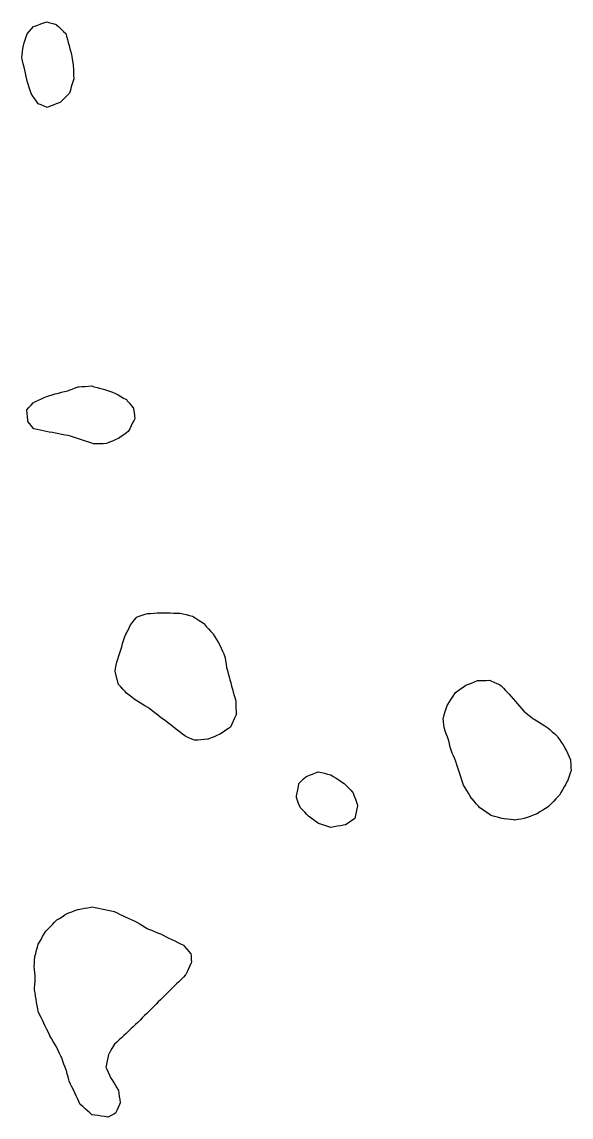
# Model space of a CAD drawing. Header units: millimetres. Extents: x 230 to 3347, y 514 to 5196.
# Drawn here: x 874.1 to 1044.6, y 2274 to 2614.1 of the extents above; entities that cross this region are included whole.
import ezdxf

# ---------------------------------------------------------------- set-up
doc = ezdxf.new("R2010")
doc.units = ezdxf.units.MM
for name, color, linetype in [('ALL_HOLES', 1, 'Continuous'), ('OUTLINE_ISLAND_01_HOLE_105', 1, 'Continuous'), ('OUTLINE_ISLAND_01_HOLE_112', 1, 'Continuous'), ('OUTLINE_ISLAND_01_HOLE_114', 1, 'Continuous'), ('OUTLINE_ISLAND_01_HOLE_115', 1, 'Continuous'), ('OUTLINE_ISLAND_01_HOLE_120', 1, 'Continuous'), ('OUTLINE_ISLAND_01_HOLE_133', 1, 'Continuous')]:
    doc.layers.add(name, color=color, linetype=linetype)

msp = doc.modelspace()

# ---------------------------------------------------------------- linework, layer by layer
at = {"layer": 'ALL_HOLES'}
for points in [[(881.8342, 2614.0924), (882.799, 2613.8293), (883.7637, 2613.5662), (884.7285, 2613.3032), (884.8533, 2613.1881), (885.5886, 2612.5104), (886.3239, 2611.8327), (887.0592, 2611.1549), (887.7945, 2610.4772), (888.0204, 2609.6244), (888.2764, 2608.6577), (888.5324, 2607.691), (888.7885, 2606.7244), (889.0445, 2605.7577), (889.3006, 2604.7911), (889.5566, 2603.8244), (889.609, 2603.5006), (889.7688, 2602.5135), (889.9285, 2601.5263), (890.0883, 2600.5392), (890.0914, 2600.4428), (890.1241, 2599.4433), (890.1567, 2598.4438), (890.1894, 2597.4444), (890.222, 2596.4449), (890.0312, 2595.7975), (889.7486, 2594.8383), (889.4659, 2593.8791), (889.1833, 2592.9199), (888.9006, 2591.9606), (888.2259, 2591.28), (887.5219, 2590.5697), (886.8179, 2589.8595), (886.1139, 2589.1493), (885.7331, 2589.0015), (884.8008, 2588.6397), (883.8686, 2588.2778), (882.9364, 2587.916), (882.0041, 2587.5542), (881.0812, 2587.9337), (880.1563, 2588.3141), (879.2315, 2588.6944), (878.709, 2589.4375), (878.1339, 2590.2555), (877.5588, 2591.0736), (876.9836, 2591.8916), (876.6875, 2592.8094), (876.3804, 2593.7611), (876.0734, 2594.7128), (875.7663, 2595.6645), (875.6539, 2596.1736), (875.4382, 2597.15), (875.2226, 2598.1265), (875.0069, 2599.103), (874.7913, 2600.0795), (874.5756, 2601.0559), (874.36, 2602.0324), (874.1443, 2603.0089), (874.2399, 2603.8335), (874.3551, 2604.8268), (874.4703, 2605.8201), (874.5856, 2606.8135), (874.8316, 2607.5473), (875.1496, 2608.4954), (875.4675, 2609.4436), (875.7855, 2610.3917), (876.4395, 2611.1401), (877.0976, 2611.8931), (877.7556, 2612.6461), (878.1491, 2612.7857), (879.0916, 2613.1199), (880.0341, 2613.4541), (880.9766, 2613.7883)], [(875.6194, 2493.6592), (876.2998, 2494.392), (876.9803, 2495.1248), (877.6607, 2495.8576), (878.3745, 2496.1985), (879.2768, 2496.6294), (880.1792, 2497.0604), (881.0816, 2497.4914), (881.594, 2497.656), (882.5461, 2497.9618), (883.4981, 2498.2677), (884.4502, 2498.5735), (884.4917, 2498.5841), (885.4607, 2498.8314), (886.4296, 2499.0786), (887.3986, 2499.3258), (888.3675, 2499.5731), (888.8015, 2499.7314), (889.741, 2500.074), (890.6804, 2500.4167), (891.6199, 2500.7593), (891.7719, 2500.7696), (892.7696, 2500.8366), (893.7674, 2500.9036), (894.7651, 2500.9706), (895.7629, 2501.0377), (896.5538, 2500.8253), (897.5196, 2500.5659), (898.4854, 2500.3066), (899.4512, 2500.0473), (900.3765, 2499.7258), (901.3211, 2499.3976), (902.2657, 2499.0695), (903.2103, 2498.7413), (903.961, 2498.3037), (904.8249, 2497.8), (905.6887, 2497.2963), (906.5526, 2496.7926), (906.8426, 2496.4511), (907.4898, 2495.6888), (908.1371, 2494.9265), (908.7843, 2494.1642), (908.8215, 2493.8288), (908.9318, 2492.8349), (909.0421, 2491.841), (909.1524, 2490.8471), (908.9513, 2490.4453), (908.5038, 2489.551), (908.0563, 2488.6567), (907.6089, 2487.7624), (907.1614, 2486.8681), (906.5791, 2486.4702), (905.7535, 2485.906), (904.9278, 2485.3418), (904.1021, 2484.7777), (904.0382, 2484.7495), (903.1227, 2484.347), (902.2073, 2483.9445), (901.2919, 2483.542), (900.3765, 2483.1395), (900.3658, 2483.1393), (899.3659, 2483.1253), (898.366, 2483.1112), (897.3661, 2483.0972), (896.3662, 2483.0832), (895.819, 2483.2671), (894.8711, 2483.5858), (893.9233, 2483.9044), (892.9754, 2484.223), (892.0275, 2484.5417), (891.0796, 2484.8603), (890.1318, 2485.179), (889.1839, 2485.4976), (888.5069, 2485.6247), (887.5241, 2485.8092), (886.5413, 2485.9937), (885.5585, 2486.1782), (884.5756, 2486.3627), (883.5928, 2486.5472), (882.61, 2486.7318), (881.6271, 2486.9163), (880.7796, 2487.1078), (879.8042, 2487.3281), (878.8288, 2487.5485), (877.8534, 2487.7689), (877.2487, 2488.4994), (876.6111, 2489.2698), (875.9734, 2490.0401), (875.9301, 2490.4827), (875.8328, 2491.4779), (875.7354, 2492.4732), (875.638, 2493.4684)], [(909.8849, 2429.3272), (910.8288, 2429.6576), (911.7727, 2429.988), (912.7165, 2430.3183), (913.1559, 2430.3536), (914.1527, 2430.4337), (915.1495, 2430.5138), (916.1462, 2430.5939), (916.1818, 2430.5935), (917.1817, 2430.5821), (918.1816, 2430.5708), (919.1816, 2430.5595), (920.1815, 2430.5482), (921.1815, 2430.5368), (922.1814, 2430.5255), (923.1813, 2430.5142), (923.1997, 2430.5097), (924.171, 2430.2717), (925.1423, 2430.0337), (926.1135, 2429.7957), (927.0848, 2429.5577), (927.1112, 2429.5406), (927.9491, 2428.9948), (928.7871, 2428.449), (929.625, 2427.9032), (930.4629, 2427.3574), (930.6664, 2427.1362), (931.3434, 2426.4003), (932.0205, 2425.6643), (932.6975, 2424.9283), (933.3745, 2424.1924), (933.4878, 2424.007), (934.0094, 2423.1537), (934.5309, 2422.3005), (935.0525, 2421.4473), (935.574, 2420.5941), (935.5796, 2420.5808), (935.971, 2419.6606), (936.3624, 2418.7403), (936.7537, 2417.8201), (937.1451, 2416.8999), (937.1843, 2416.6353), (937.3309, 2415.6461), (937.4775, 2414.6569), (937.6241, 2413.6677), (937.6294, 2413.6484), (937.8938, 2412.6839), (938.1582, 2411.7195), (938.4226, 2410.7551), (938.687, 2409.7907), (938.9515, 2408.8263), (939.2159, 2407.8619), (939.4803, 2406.8975), (939.7447, 2405.9331), (940.0091, 2404.9687), (940.2736, 2404.0043), (940.538, 2403.0399), (940.5387, 2402.9974), (940.5565, 2401.9976), (940.5743, 2400.9977), (940.5921, 2399.9979), (940.6099, 2398.9981), (940.5059, 2398.7652), (940.0978, 2397.8523), (939.6898, 2396.9393), (939.2817, 2396.0264), (938.8736, 2395.1134), (938.245, 2394.6873), (937.4172, 2394.1263), (936.5894, 2393.5652), (935.7617, 2393.0042), (935.5995, 2392.9338), (934.6823, 2392.5354), (933.7651, 2392.1371), (932.8478, 2391.7387), (931.9306, 2391.3404), (931.7092, 2391.3242), (930.7119, 2391.2513), (929.7146, 2391.1784), (928.7172, 2391.1055), (927.7199, 2391.0326), (926.8273, 2391.4114), (925.9067, 2391.802), (924.9862, 2392.1927), (924.9029, 2392.2565), (924.1094, 2392.8651), (923.3159, 2393.4737), (922.5224, 2394.0823), (921.7289, 2394.6909), (920.9354, 2395.2994), (920.1419, 2395.908), (919.3484, 2396.5166), (918.5549, 2397.1252), (917.7614, 2397.7337), (916.9679, 2398.3423), (916.1744, 2398.9509), (915.381, 2399.5595), (914.5875, 2400.1681), (913.794, 2400.7766), (913.1721, 2401.1603), (912.3211, 2401.6854), (911.4701, 2402.2105), (910.619, 2402.7356), (909.768, 2403.2607), (909.0153, 2403.8238), (908.2145, 2404.4228), (907.4137, 2405.0217), (906.613, 2405.6207), (906.1531, 2406.1231), (905.4778, 2406.8606), (904.8025, 2407.5982), (904.1273, 2408.3358), (904.0464, 2408.6485), (903.7958, 2409.6166), (903.5452, 2410.5847), (903.2947, 2411.5528), (903.0441, 2412.5209), (903.2153, 2413.3194), (903.4248, 2414.2972), (903.6343, 2415.275), (903.6424, 2415.3015), (903.9353, 2416.2577), (904.2283, 2417.2138), (904.5212, 2418.1699), (904.8141, 2419.1261), (905.107, 2420.0822), (905.3999, 2421.0384), (905.6928, 2421.9945), (905.9857, 2422.9506), (906.1145, 2423.2258), (906.5383, 2424.1315), (906.9622, 2425.0372), (907.386, 2425.943), (907.8099, 2426.8487), (908.3618, 2427.5079), (909.0037, 2428.2747), (909.6457, 2429.0414)], [(1008.6504, 2405.8118), (1009.4696, 2406.3852), (1010.2888, 2406.9587), (1011.1081, 2407.5321), (1011.9273, 2408.1056), (1012.763, 2408.438), (1013.6922, 2408.8076), (1014.6214, 2409.1772), (1015.5506, 2409.5467), (1016.2033, 2409.5667), (1017.2028, 2409.5974), (1018.2023, 2409.628), (1019.2019, 2409.6586), (1019.6309, 2409.4783), (1020.5528, 2409.0908), (1021.4747, 2408.7034), (1022.3966, 2408.3159), (1022.8283, 2407.8906), (1023.5406, 2407.1887), (1024.253, 2406.4869), (1024.9653, 2405.7851), (1025.3303, 2405.3613), (1025.9829, 2404.6035), (1026.6355, 2403.8458), (1027.2881, 2403.0881), (1027.9407, 2402.3304), (1028.5933, 2401.5727), (1029.2459, 2400.815), (1029.8985, 2400.0573), (1030.3763, 2399.6716), (1031.1544, 2399.0434), (1031.9325, 2398.4153), (1032.7106, 2397.7872), (1033.0546, 2397.5737), (1033.9043, 2397.0464), (1034.7539, 2396.5191), (1035.6036, 2395.9918), (1036.4533, 2395.4645), (1037.303, 2394.9372), (1037.987, 2394.3255), (1038.7324, 2393.6589), (1039.4778, 2392.9923), (1040.2231, 2392.3257), (1040.3981, 2392.0615), (1040.9504, 2391.2278), (1041.5026, 2390.3941), (1042.0549, 2389.5604), (1042.6071, 2388.7268), (1042.6651, 2388.603), (1043.0891, 2387.6973), (1043.5132, 2386.7917), (1043.9372, 2385.886), (1044.3612, 2384.9804), (1044.3872, 2384.534), (1044.4453, 2383.5357), (1044.5034, 2382.5373), (1044.5615, 2381.539), (1044.4221, 2381.1509), (1044.0841, 2380.2097), (1043.746, 2379.2686), (1043.408, 2378.3275), (1043.3878, 2378.2916), (1042.8983, 2377.4196), (1042.4087, 2376.5476), (1041.9192, 2375.6757), (1041.4296, 2374.8037), (1040.9401, 2373.9317), (1040.5422, 2373.5157), (1039.851, 2372.7931), (1039.1598, 2372.0704), (1038.4685, 2371.3477), (1037.7773, 2370.6251), (1037.4294, 2370.3989), (1036.591, 2369.8539), (1035.7526, 2369.3089), (1034.9142, 2368.7638), (1034.0757, 2368.2188), (1033.7718, 2368.1042), (1032.8361, 2367.7513), (1031.9005, 2367.3985), (1030.9648, 2367.0456), (1030.0291, 2366.6927), (1029.089, 2366.5555), (1028.0995, 2366.4111), (1027.11, 2366.2667), (1026.7735, 2366.2996), (1025.7782, 2366.3968), (1024.783, 2366.4939), (1023.7877, 2366.5911), (1023.6564, 2366.6262), (1022.6901, 2366.8838), (1021.7239, 2367.1415), (1020.7577, 2367.3992), (1019.7914, 2367.6569), (1019.5866, 2367.7959), (1018.7592, 2368.3575), (1017.9317, 2368.9191), (1017.1043, 2369.4806), (1016.2769, 2370.0422), (1015.8051, 2370.5793), (1015.1452, 2371.3306), (1014.4853, 2372.082), (1013.8253, 2372.8333), (1013.8094, 2372.8592), (1013.2856, 2373.7111), (1012.7618, 2374.5629), (1012.238, 2375.4148), (1011.7143, 2376.2666), (1011.1905, 2377.1185), (1010.9941, 2377.7278), (1010.6874, 2378.6796), (1010.3807, 2379.6314), (1010.074, 2380.5832), (1009.7673, 2381.535), (1009.4606, 2382.4868), (1009.1539, 2383.4386), (1008.8471, 2384.3904), (1008.492, 2385.2241), (1008.1001, 2386.1441), (1007.7083, 2387.0641), (1007.3164, 2387.9841), (1007.0894, 2388.9324), (1006.8567, 2389.9049), (1006.624, 2390.8775), (1006.5144, 2391.1829), (1006.1768, 2392.1242), (1005.8391, 2393.0655), (1005.5015, 2394.0067), (1005.1639, 2394.948), (1005.0734, 2395.8225), (1004.9704, 2396.8171), (1004.8675, 2397.8118), (1004.9319, 2398.0208), (1005.2267, 2398.9764), (1005.5214, 2399.9319), (1005.8162, 2400.8875), (1006.1109, 2401.8431), (1006.3062, 2402.1483), (1006.8452, 2402.9906), (1007.3842, 2403.833), (1007.9231, 2404.6753), (1008.4621, 2405.5176)], [(960.1075, 2377.5931), (960.8146, 2378.3002), (961.5218, 2379.0073), (962.2289, 2379.7143), (962.4139, 2379.7885), (963.3421, 2380.1607), (964.2703, 2380.5329), (965.1984, 2380.905), (966.1266, 2381.2772), (967.0664, 2381.0364), (968.0351, 2380.7883), (969.0038, 2380.5402), (969.9725, 2380.292), (970.7771, 2379.7804), (971.621, 2379.2438), (972.4648, 2378.7072), (973.3086, 2378.1706), (974.1525, 2377.634), (974.7913, 2376.9668), (975.4829, 2376.2445), (976.1745, 2375.5222), (976.8661, 2374.7999), (976.9393, 2374.5967), (977.2785, 2373.6559), (977.6176, 2372.7152), (977.9568, 2371.7745), (978.2959, 2370.8337), (978.2668, 2370.6862), (978.073, 2369.7051), (977.8793, 2368.7241), (977.6855, 2367.743), (977.4917, 2366.762), (977.0241, 2366.4378), (976.2023, 2365.868), (975.3805, 2365.2982), (974.5587, 2364.7285), (973.9824, 2364.6344), (972.9954, 2364.4734), (972.0085, 2364.3124), (971.0215, 2364.1514), (970.0346, 2363.9903), (969.0938, 2364.2748), (968.1366, 2364.5641), (967.1794, 2364.8535), (966.2222, 2365.1429), (965.4757, 2365.6961), (964.6723, 2366.2915), (963.8689, 2366.887), (963.0655, 2367.4824), (962.6041, 2367.959), (961.9086, 2368.6776), (961.2131, 2369.3961), (960.5176, 2370.1146), (960.3736, 2370.4989), (960.0226, 2371.4353), (959.6716, 2372.3717), (959.3207, 2373.308), (959.3875, 2373.6722), (959.5681, 2374.6558), (959.7487, 2375.6393), (959.9294, 2376.6229)], [(895.9435, 2339.2963), (896.9213, 2339.0867), (897.8991, 2338.8772), (898.8769, 2338.6676), (899.8547, 2338.4581), (900.8325, 2338.2485), (901.8103, 2338.039), (902.7881, 2337.8294), (903.4991, 2337.4963), (904.4046, 2337.072), (905.3101, 2336.6477), (906.2156, 2336.2233), (907.1211, 2335.799), (908.0267, 2335.3747), (908.9322, 2334.9504), (909.8377, 2334.5261), (910.4883, 2334.1289), (911.3419, 2333.6079), (912.1954, 2333.0869), (913.0489, 2332.5658), (913.3981, 2332.4223), (914.3231, 2332.0422), (915.248, 2331.6621), (916.1729, 2331.282), (917.0979, 2330.9018), (917.9868, 2330.4673), (918.8852, 2330.0282), (919.7836, 2329.589), (920.682, 2329.1499), (921.5805, 2328.7107), (922.4789, 2328.2716), (923.3773, 2327.8324), (924.2757, 2327.3933), (924.6406, 2326.9614), (925.2861, 2326.1976), (925.9315, 2325.4338), (926.5769, 2324.67), (926.6238, 2324.0946), (926.7051, 2323.0979), (926.7863, 2322.1012), (926.695, 2321.9013), (926.2795, 2320.9917), (925.8639, 2320.0821), (925.4484, 2319.1726), (925.0328, 2318.263), (924.9494, 2318.1802), (924.2392, 2317.4762), (923.5291, 2316.7721), (922.819, 2316.0681), (922.1088, 2315.364), (921.3987, 2314.6599), (920.6885, 2313.9559), (919.9784, 2313.2518), (919.2683, 2312.5477), (918.5581, 2311.8437), (917.848, 2311.1396), (917.1379, 2310.4356), (916.4608, 2309.7586), (915.7537, 2309.0515), (915.0466, 2308.3444), (914.3395, 2307.6373), (913.6323, 2306.9302), (912.9252, 2306.2231), (912.2181, 2305.516), (911.511, 2304.8089), (910.8039, 2304.1019), (910.0967, 2303.3948), (909.4111, 2302.7546), (908.6802, 2302.0721), (907.9493, 2301.3896), (907.2183, 2300.7071), (906.4874, 2300.0247), (905.7565, 2299.3422), (905.0256, 2298.6597), (904.2947, 2297.9773), (903.5638, 2297.2948), (902.8329, 2296.6123), (902.5674, 2296.1457), (902.073, 2295.2764), (901.5785, 2294.4072), (901.0841, 2293.538), (901.0594, 2293.4254), (900.8454, 2292.4486), (900.6314, 2291.4718), (900.4173, 2290.4949), (900.2033, 2289.5181), (900.5082, 2288.8692), (900.9334, 2287.9641), (901.3587, 2287.059), (901.7839, 2286.1539), (902.0493, 2285.7134), (902.5653, 2284.8569), (903.0814, 2284.0003), (903.5975, 2283.1438), (904.1136, 2282.2873), (904.2285, 2281.4119), (904.3586, 2280.4205), (904.4887, 2279.429), (904.6189, 2278.4375), (904.3967, 2277.9383), (903.9901, 2277.0247), (903.5834, 2276.1111), (903.1768, 2275.1975), (902.6792, 2274.9389), (901.7919, 2274.4777), (900.9046, 2274.0166), (900.7646, 2274.0372), (899.7753, 2274.1828), (898.786, 2274.3284), (897.7966, 2274.4741), (896.8073, 2274.6197), (895.8179, 2274.7653), (895.2335, 2275.2929), (894.4912, 2275.963), (893.7489, 2276.6331), (893.0066, 2277.3031), (892.2643, 2277.9732), (891.8413, 2278.8555), (891.409, 2279.7572), (890.9766, 2280.6589), (890.5443, 2281.5606), (890.112, 2282.4623), (889.6797, 2283.3641), (889.2474, 2284.2658), (888.8151, 2285.1675), (888.7123, 2285.5475), (888.4512, 2286.5128), (888.1901, 2287.4781), (887.929, 2288.4434), (887.8703, 2288.6063), (887.5311, 2289.547), (887.1919, 2290.4877), (886.8527, 2291.4285), (886.5136, 2292.3692), (886.2714, 2292.8907), (885.8501, 2293.7976), (885.4289, 2294.7046), (885.0077, 2295.6116), (884.8825, 2295.8223), (884.3719, 2296.6821), (883.8613, 2297.5419), (883.3506, 2298.4017), (882.84, 2299.2615), (882.6889, 2299.5729), (882.2526, 2300.4727), (881.8164, 2301.3726), (881.3801, 2302.2724), (880.9438, 2303.1722), (880.5075, 2304.072), (880.0712, 2304.9718), (879.6349, 2305.8716), (879.1986, 2306.7714), (879.0497, 2307.6398), (878.8808, 2308.6255), (878.7118, 2309.6111), (878.5429, 2310.5967), (878.3739, 2311.5823), (878.205, 2312.5679), (878.036, 2313.5536), (878.0785, 2314.1672), (878.1477, 2315.1648), (878.2169, 2316.1624), (878.2861, 2317.16), (878.2287, 2317.8566), (878.1467, 2318.8532), (878.0646, 2319.8498), (877.9826, 2320.8465), (878.0191, 2321.704), (878.0617, 2322.7031), (878.1043, 2323.7022), (878.1544, 2323.8818), (878.423, 2324.8451), (878.6916, 2325.8083), (878.9603, 2326.7716), (879.2289, 2327.7348), (879.5724, 2328.3226), (880.0769, 2329.1859), (880.5815, 2330.0493), (881.086, 2330.9127), (881.5905, 2331.7761), (882.1868, 2332.3818), (882.8884, 2333.0943), (883.59, 2333.8069), (884.2916, 2334.5195), (884.9932, 2335.2321), (885.8067, 2335.73), (886.6596, 2336.2521), (887.5125, 2336.7741), (888.3654, 2337.2962), (888.7277, 2337.43), (889.6658, 2337.7764), (890.6039, 2338.1229), (891.5419, 2338.4694), (891.6087, 2338.4819), (892.5915, 2338.6665), (893.5743, 2338.8512), (894.5572, 2339.0358), (895.54, 2339.2204)]]:
    msp.add_lwpolyline(points, close=True, dxfattribs=at)
at = {"layer": 'OUTLINE_ISLAND_01_HOLE_105'}
msp.add_lwpolyline([(895.9435, 2339.2963), (896.9213, 2339.0867), (897.8991, 2338.8772), (898.8769, 2338.6676), (899.8547, 2338.4581), (900.8325, 2338.2485), (901.8103, 2338.039), (902.7881, 2337.8294), (903.4991, 2337.4963), (904.4046, 2337.072), (905.3101, 2336.6477), (906.2156, 2336.2233), (907.1211, 2335.799), (908.0267, 2335.3747), (908.9322, 2334.9504), (909.8377, 2334.5261), (910.4883, 2334.1289), (911.3419, 2333.6079), (912.1954, 2333.0869), (913.0489, 2332.5658), (913.3981, 2332.4223), (914.3231, 2332.0422), (915.248, 2331.6621), (916.1729, 2331.282), (917.0979, 2330.9018), (917.9868, 2330.4673), (918.8852, 2330.0282), (919.7836, 2329.589), (920.682, 2329.1499), (921.5805, 2328.7107), (922.4789, 2328.2716), (923.3773, 2327.8324), (924.2757, 2327.3933), (924.6406, 2326.9614), (925.2861, 2326.1976), (925.9315, 2325.4338), (926.5769, 2324.67), (926.6238, 2324.0946), (926.7051, 2323.0979), (926.7863, 2322.1012), (926.695, 2321.9013), (926.2795, 2320.9917), (925.8639, 2320.0821), (925.4484, 2319.1726), (925.0328, 2318.263), (924.9494, 2318.1802), (924.2392, 2317.4762), (923.5291, 2316.7721), (922.819, 2316.0681), (922.1088, 2315.364), (921.3987, 2314.6599), (920.6885, 2313.9559), (919.9784, 2313.2518), (919.2683, 2312.5477), (918.5581, 2311.8437), (917.848, 2311.1396), (917.1379, 2310.4356), (916.4608, 2309.7586), (915.7537, 2309.0515), (915.0466, 2308.3444), (914.3395, 2307.6373), (913.6323, 2306.9302), (912.9252, 2306.2231), (912.2181, 2305.516), (911.511, 2304.8089), (910.8039, 2304.1019), (910.0967, 2303.3948), (909.4111, 2302.7546), (908.6802, 2302.0721), (907.9493, 2301.3896), (907.2183, 2300.7071), (906.4874, 2300.0247), (905.7565, 2299.3422), (905.0256, 2298.6597), (904.2947, 2297.9773), (903.5638, 2297.2948), (902.8329, 2296.6123), (902.5674, 2296.1457), (902.073, 2295.2764), (901.5785, 2294.4072), (901.0841, 2293.538), (901.0594, 2293.4254), (900.8454, 2292.4486), (900.6314, 2291.4718), (900.4173, 2290.4949), (900.2033, 2289.5181), (900.5082, 2288.8692), (900.9334, 2287.9641), (901.3587, 2287.059), (901.7839, 2286.1539), (902.0493, 2285.7134), (902.5653, 2284.8569), (903.0814, 2284.0003), (903.5975, 2283.1438), (904.1136, 2282.2873), (904.2285, 2281.4119), (904.3586, 2280.4205), (904.4887, 2279.429), (904.6189, 2278.4375), (904.3967, 2277.9383), (903.9901, 2277.0247), (903.5834, 2276.1111), (903.1768, 2275.1975), (902.6792, 2274.9389), (901.7919, 2274.4777), (900.9046, 2274.0166), (900.7646, 2274.0372), (899.7753, 2274.1828), (898.786, 2274.3284), (897.7966, 2274.4741), (896.8073, 2274.6197), (895.8179, 2274.7653), (895.2335, 2275.2929), (894.4912, 2275.963), (893.7489, 2276.6331), (893.0066, 2277.3031), (892.2643, 2277.9732), (891.8413, 2278.8555), (891.409, 2279.7572), (890.9766, 2280.6589), (890.5443, 2281.5606), (890.112, 2282.4623), (889.6797, 2283.3641), (889.2474, 2284.2658), (888.8151, 2285.1675), (888.7123, 2285.5475), (888.4512, 2286.5128), (888.1901, 2287.4781), (887.929, 2288.4434), (887.8703, 2288.6063), (887.5311, 2289.547), (887.1919, 2290.4877), (886.8527, 2291.4285), (886.5136, 2292.3692), (886.2714, 2292.8907), (885.8501, 2293.7976), (885.4289, 2294.7046), (885.0077, 2295.6116), (884.8825, 2295.8223), (884.3719, 2296.6821), (883.8613, 2297.5419), (883.3506, 2298.4017), (882.84, 2299.2615), (882.6889, 2299.5729), (882.2526, 2300.4727), (881.8164, 2301.3726), (881.3801, 2302.2724), (880.9438, 2303.1722), (880.5075, 2304.072), (880.0712, 2304.9718), (879.6349, 2305.8716), (879.1986, 2306.7714), (879.0497, 2307.6398), (878.8808, 2308.6255), (878.7118, 2309.6111), (878.5429, 2310.5967), (878.3739, 2311.5823), (878.205, 2312.5679), (878.036, 2313.5536), (878.0785, 2314.1672), (878.1477, 2315.1648), (878.2169, 2316.1624), (878.2861, 2317.16), (878.2287, 2317.8566), (878.1467, 2318.8532), (878.0646, 2319.8498), (877.9826, 2320.8465), (878.0191, 2321.704), (878.0617, 2322.7031), (878.1043, 2323.7022), (878.1544, 2323.8818), (878.423, 2324.8451), (878.6916, 2325.8083), (878.9603, 2326.7716), (879.2289, 2327.7348), (879.5724, 2328.3226), (880.0769, 2329.1859), (880.5815, 2330.0493), (881.086, 2330.9127), (881.5905, 2331.7761), (882.1868, 2332.3818), (882.8884, 2333.0943), (883.59, 2333.8069), (884.2916, 2334.5195), (884.9932, 2335.2321), (885.8067, 2335.73), (886.6596, 2336.2521), (887.5125, 2336.7741), (888.3654, 2337.2962), (888.7277, 2337.43), (889.6658, 2337.7764), (890.6039, 2338.1229), (891.5419, 2338.4694), (891.6087, 2338.4819), (892.5915, 2338.6665), (893.5743, 2338.8512), (894.5572, 2339.0358), (895.54, 2339.2204)], close=True, dxfattribs=at)
at = {"layer": 'OUTLINE_ISLAND_01_HOLE_112'}
msp.add_lwpolyline([(960.1075, 2377.5931), (960.8146, 2378.3002), (961.5218, 2379.0073), (962.2289, 2379.7143), (962.4139, 2379.7885), (963.3421, 2380.1607), (964.2703, 2380.5329), (965.1984, 2380.905), (966.1266, 2381.2772), (967.0664, 2381.0364), (968.0351, 2380.7883), (969.0038, 2380.5402), (969.9725, 2380.292), (970.7771, 2379.7804), (971.621, 2379.2438), (972.4648, 2378.7072), (973.3086, 2378.1706), (974.1525, 2377.634), (974.7913, 2376.9668), (975.4829, 2376.2445), (976.1745, 2375.5222), (976.8661, 2374.7999), (976.9393, 2374.5967), (977.2785, 2373.6559), (977.6176, 2372.7152), (977.9568, 2371.7745), (978.2959, 2370.8337), (978.2668, 2370.6862), (978.073, 2369.7051), (977.8793, 2368.7241), (977.6855, 2367.743), (977.4917, 2366.762), (977.0241, 2366.4378), (976.2023, 2365.868), (975.3805, 2365.2982), (974.5587, 2364.7285), (973.9824, 2364.6344), (972.9954, 2364.4734), (972.0085, 2364.3124), (971.0215, 2364.1514), (970.0346, 2363.9903), (969.0938, 2364.2748), (968.1366, 2364.5641), (967.1794, 2364.8535), (966.2222, 2365.1429), (965.4757, 2365.6961), (964.6723, 2366.2915), (963.8689, 2366.887), (963.0655, 2367.4824), (962.6041, 2367.959), (961.9086, 2368.6776), (961.2131, 2369.3961), (960.5176, 2370.1146), (960.3736, 2370.4989), (960.0226, 2371.4353), (959.6716, 2372.3717), (959.3207, 2373.308), (959.3875, 2373.6722), (959.5681, 2374.6558), (959.7487, 2375.6393), (959.9294, 2376.6229)], close=True, dxfattribs=at)
at = {"layer": 'OUTLINE_ISLAND_01_HOLE_114'}
msp.add_lwpolyline([(1008.6504, 2405.8118), (1009.4696, 2406.3852), (1010.2888, 2406.9587), (1011.1081, 2407.5321), (1011.9273, 2408.1056), (1012.763, 2408.438), (1013.6922, 2408.8076), (1014.6214, 2409.1772), (1015.5506, 2409.5467), (1016.2033, 2409.5667), (1017.2028, 2409.5974), (1018.2023, 2409.628), (1019.2019, 2409.6586), (1019.6309, 2409.4783), (1020.5528, 2409.0908), (1021.4747, 2408.7034), (1022.3966, 2408.3159), (1022.8283, 2407.8906), (1023.5406, 2407.1887), (1024.253, 2406.4869), (1024.9653, 2405.7851), (1025.3303, 2405.3613), (1025.9829, 2404.6035), (1026.6355, 2403.8458), (1027.2881, 2403.0881), (1027.9407, 2402.3304), (1028.5933, 2401.5727), (1029.2459, 2400.815), (1029.8985, 2400.0573), (1030.3763, 2399.6716), (1031.1544, 2399.0434), (1031.9325, 2398.4153), (1032.7106, 2397.7872), (1033.0546, 2397.5737), (1033.9043, 2397.0464), (1034.7539, 2396.5191), (1035.6036, 2395.9918), (1036.4533, 2395.4645), (1037.303, 2394.9372), (1037.987, 2394.3255), (1038.7324, 2393.6589), (1039.4778, 2392.9923), (1040.2231, 2392.3257), (1040.3981, 2392.0615), (1040.9504, 2391.2278), (1041.5026, 2390.3941), (1042.0549, 2389.5604), (1042.6071, 2388.7268), (1042.6651, 2388.603), (1043.0891, 2387.6973), (1043.5132, 2386.7917), (1043.9372, 2385.886), (1044.3612, 2384.9804), (1044.3872, 2384.534), (1044.4453, 2383.5357), (1044.5034, 2382.5373), (1044.5615, 2381.539), (1044.4221, 2381.1509), (1044.0841, 2380.2097), (1043.746, 2379.2686), (1043.408, 2378.3275), (1043.3878, 2378.2916), (1042.8983, 2377.4196), (1042.4087, 2376.5476), (1041.9192, 2375.6757), (1041.4296, 2374.8037), (1040.9401, 2373.9317), (1040.5422, 2373.5157), (1039.851, 2372.7931), (1039.1598, 2372.0704), (1038.4685, 2371.3477), (1037.7773, 2370.6251), (1037.4294, 2370.3989), (1036.591, 2369.8539), (1035.7526, 2369.3089), (1034.9142, 2368.7638), (1034.0757, 2368.2188), (1033.7718, 2368.1042), (1032.8361, 2367.7513), (1031.9005, 2367.3985), (1030.9648, 2367.0456), (1030.0291, 2366.6927), (1029.089, 2366.5555), (1028.0995, 2366.4111), (1027.11, 2366.2667), (1026.7735, 2366.2996), (1025.7782, 2366.3968), (1024.783, 2366.4939), (1023.7877, 2366.5911), (1023.6564, 2366.6262), (1022.6901, 2366.8838), (1021.7239, 2367.1415), (1020.7577, 2367.3992), (1019.7914, 2367.6569), (1019.5866, 2367.7959), (1018.7592, 2368.3575), (1017.9317, 2368.9191), (1017.1043, 2369.4806), (1016.2769, 2370.0422), (1015.8051, 2370.5793), (1015.1452, 2371.3306), (1014.4853, 2372.082), (1013.8253, 2372.8333), (1013.8094, 2372.8592), (1013.2856, 2373.7111), (1012.7618, 2374.5629), (1012.238, 2375.4148), (1011.7143, 2376.2666), (1011.1905, 2377.1185), (1010.9941, 2377.7278), (1010.6874, 2378.6796), (1010.3807, 2379.6314), (1010.074, 2380.5832), (1009.7673, 2381.535), (1009.4606, 2382.4868), (1009.1539, 2383.4386), (1008.8471, 2384.3904), (1008.492, 2385.2241), (1008.1001, 2386.1441), (1007.7083, 2387.0641), (1007.3164, 2387.9841), (1007.0894, 2388.9324), (1006.8567, 2389.9049), (1006.624, 2390.8775), (1006.5144, 2391.1829), (1006.1768, 2392.1242), (1005.8391, 2393.0655), (1005.5015, 2394.0067), (1005.1639, 2394.948), (1005.0734, 2395.8225), (1004.9704, 2396.8171), (1004.8675, 2397.8118), (1004.9319, 2398.0208), (1005.2267, 2398.9764), (1005.5214, 2399.9319), (1005.8162, 2400.8875), (1006.1109, 2401.8431), (1006.3062, 2402.1483), (1006.8452, 2402.9906), (1007.3842, 2403.833), (1007.9231, 2404.6753), (1008.4621, 2405.5176)], close=True, dxfattribs=at)
at = {"layer": 'OUTLINE_ISLAND_01_HOLE_115'}
msp.add_lwpolyline([(909.8849, 2429.3272), (910.8288, 2429.6576), (911.7727, 2429.988), (912.7165, 2430.3183), (913.1559, 2430.3536), (914.1527, 2430.4337), (915.1495, 2430.5138), (916.1462, 2430.5939), (916.1818, 2430.5935), (917.1817, 2430.5821), (918.1816, 2430.5708), (919.1816, 2430.5595), (920.1815, 2430.5482), (921.1815, 2430.5368), (922.1814, 2430.5255), (923.1813, 2430.5142), (923.1997, 2430.5097), (924.171, 2430.2717), (925.1423, 2430.0337), (926.1135, 2429.7957), (927.0848, 2429.5577), (927.1112, 2429.5406), (927.9491, 2428.9948), (928.7871, 2428.449), (929.625, 2427.9032), (930.4629, 2427.3574), (930.6664, 2427.1362), (931.3434, 2426.4003), (932.0205, 2425.6643), (932.6975, 2424.9283), (933.3745, 2424.1924), (933.4878, 2424.007), (934.0094, 2423.1537), (934.5309, 2422.3005), (935.0525, 2421.4473), (935.574, 2420.5941), (935.5796, 2420.5808), (935.971, 2419.6606), (936.3624, 2418.7403), (936.7537, 2417.8201), (937.1451, 2416.8999), (937.1843, 2416.6353), (937.3309, 2415.6461), (937.4775, 2414.6569), (937.6241, 2413.6677), (937.6294, 2413.6484), (937.8938, 2412.6839), (938.1582, 2411.7195), (938.4226, 2410.7551), (938.687, 2409.7907), (938.9515, 2408.8263), (939.2159, 2407.8619), (939.4803, 2406.8975), (939.7447, 2405.9331), (940.0091, 2404.9687), (940.2736, 2404.0043), (940.538, 2403.0399), (940.5387, 2402.9974), (940.5565, 2401.9976), (940.5743, 2400.9977), (940.5921, 2399.9979), (940.6099, 2398.9981), (940.5059, 2398.7652), (940.0978, 2397.8523), (939.6898, 2396.9393), (939.2817, 2396.0264), (938.8736, 2395.1134), (938.245, 2394.6873), (937.4172, 2394.1263), (936.5894, 2393.5652), (935.7617, 2393.0042), (935.5995, 2392.9338), (934.6823, 2392.5354), (933.7651, 2392.1371), (932.8478, 2391.7387), (931.9306, 2391.3404), (931.7092, 2391.3242), (930.7119, 2391.2513), (929.7146, 2391.1784), (928.7172, 2391.1055), (927.7199, 2391.0326), (926.8273, 2391.4114), (925.9067, 2391.802), (924.9862, 2392.1927), (924.9029, 2392.2565), (924.1094, 2392.8651), (923.3159, 2393.4737), (922.5224, 2394.0823), (921.7289, 2394.6909), (920.9354, 2395.2994), (920.1419, 2395.908), (919.3484, 2396.5166), (918.5549, 2397.1252), (917.7614, 2397.7337), (916.9679, 2398.3423), (916.1744, 2398.9509), (915.381, 2399.5595), (914.5875, 2400.1681), (913.794, 2400.7766), (913.1721, 2401.1603), (912.3211, 2401.6854), (911.4701, 2402.2105), (910.619, 2402.7356), (909.768, 2403.2607), (909.0153, 2403.8238), (908.2145, 2404.4228), (907.4137, 2405.0217), (906.613, 2405.6207), (906.1531, 2406.1231), (905.4778, 2406.8606), (904.8025, 2407.5982), (904.1273, 2408.3358), (904.0464, 2408.6485), (903.7958, 2409.6166), (903.5452, 2410.5847), (903.2947, 2411.5528), (903.0441, 2412.5209), (903.2153, 2413.3194), (903.4248, 2414.2972), (903.6343, 2415.275), (903.6424, 2415.3015), (903.9353, 2416.2577), (904.2283, 2417.2138), (904.5212, 2418.1699), (904.8141, 2419.1261), (905.107, 2420.0822), (905.3999, 2421.0384), (905.6928, 2421.9945), (905.9857, 2422.9506), (906.1145, 2423.2258), (906.5383, 2424.1315), (906.9622, 2425.0372), (907.386, 2425.943), (907.8099, 2426.8487), (908.3618, 2427.5079), (909.0037, 2428.2747), (909.6457, 2429.0414)], close=True, dxfattribs=at)
at = {"layer": 'OUTLINE_ISLAND_01_HOLE_120'}
msp.add_lwpolyline([(875.6194, 2493.6592), (876.2998, 2494.392), (876.9803, 2495.1248), (877.6607, 2495.8576), (878.3745, 2496.1985), (879.2768, 2496.6294), (880.1792, 2497.0604), (881.0816, 2497.4914), (881.594, 2497.656), (882.5461, 2497.9618), (883.4981, 2498.2677), (884.4502, 2498.5735), (884.4917, 2498.5841), (885.4607, 2498.8314), (886.4296, 2499.0786), (887.3986, 2499.3258), (888.3675, 2499.5731), (888.8015, 2499.7314), (889.741, 2500.074), (890.6804, 2500.4167), (891.6199, 2500.7593), (891.7719, 2500.7696), (892.7696, 2500.8366), (893.7674, 2500.9036), (894.7651, 2500.9706), (895.7629, 2501.0377), (896.5538, 2500.8253), (897.5196, 2500.5659), (898.4854, 2500.3066), (899.4512, 2500.0473), (900.3765, 2499.7258), (901.3211, 2499.3976), (902.2657, 2499.0695), (903.2103, 2498.7413), (903.961, 2498.3037), (904.8249, 2497.8), (905.6887, 2497.2963), (906.5526, 2496.7926), (906.8426, 2496.4511), (907.4898, 2495.6888), (908.1371, 2494.9265), (908.7843, 2494.1642), (908.8215, 2493.8288), (908.9318, 2492.8349), (909.0421, 2491.841), (909.1524, 2490.8471), (908.9513, 2490.4453), (908.5038, 2489.551), (908.0563, 2488.6567), (907.6089, 2487.7624), (907.1614, 2486.8681), (906.5791, 2486.4702), (905.7535, 2485.906), (904.9278, 2485.3418), (904.1021, 2484.7777), (904.0382, 2484.7495), (903.1227, 2484.347), (902.2073, 2483.9445), (901.2919, 2483.542), (900.3765, 2483.1395), (900.3658, 2483.1393), (899.3659, 2483.1253), (898.366, 2483.1112), (897.3661, 2483.0972), (896.3662, 2483.0832), (895.819, 2483.2671), (894.8711, 2483.5858), (893.9233, 2483.9044), (892.9754, 2484.223), (892.0275, 2484.5417), (891.0796, 2484.8603), (890.1318, 2485.179), (889.1839, 2485.4976), (888.5069, 2485.6247), (887.5241, 2485.8092), (886.5413, 2485.9937), (885.5585, 2486.1782), (884.5756, 2486.3627), (883.5928, 2486.5472), (882.61, 2486.7318), (881.6271, 2486.9163), (880.7796, 2487.1078), (879.8042, 2487.3281), (878.8288, 2487.5485), (877.8534, 2487.7689), (877.2487, 2488.4994), (876.6111, 2489.2698), (875.9734, 2490.0401), (875.9301, 2490.4827), (875.8328, 2491.4779), (875.7354, 2492.4732), (875.638, 2493.4684)], close=True, dxfattribs=at)
at = {"layer": 'OUTLINE_ISLAND_01_HOLE_133'}
msp.add_lwpolyline([(881.8342, 2614.0924), (882.799, 2613.8293), (883.7637, 2613.5662), (884.7285, 2613.3032), (884.8533, 2613.1881), (885.5886, 2612.5104), (886.3239, 2611.8327), (887.0592, 2611.1549), (887.7945, 2610.4772), (888.0204, 2609.6244), (888.2764, 2608.6577), (888.5324, 2607.691), (888.7885, 2606.7244), (889.0445, 2605.7577), (889.3006, 2604.7911), (889.5566, 2603.8244), (889.609, 2603.5006), (889.7688, 2602.5135), (889.9285, 2601.5263), (890.0883, 2600.5392), (890.0914, 2600.4428), (890.1241, 2599.4433), (890.1567, 2598.4438), (890.1894, 2597.4444), (890.222, 2596.4449), (890.0312, 2595.7975), (889.7486, 2594.8383), (889.4659, 2593.8791), (889.1833, 2592.9199), (888.9006, 2591.9606), (888.2259, 2591.28), (887.5219, 2590.5697), (886.8179, 2589.8595), (886.1139, 2589.1493), (885.7331, 2589.0015), (884.8008, 2588.6397), (883.8686, 2588.2778), (882.9364, 2587.916), (882.0041, 2587.5542), (881.0812, 2587.9337), (880.1563, 2588.3141), (879.2315, 2588.6944), (878.709, 2589.4375), (878.1339, 2590.2555), (877.5588, 2591.0736), (876.9836, 2591.8916), (876.6875, 2592.8094), (876.3804, 2593.7611), (876.0734, 2594.7128), (875.7663, 2595.6645), (875.6539, 2596.1736), (875.4382, 2597.15), (875.2226, 2598.1265), (875.0069, 2599.103), (874.7913, 2600.0795), (874.5756, 2601.0559), (874.36, 2602.0324), (874.1443, 2603.0089), (874.2399, 2603.8335), (874.3551, 2604.8268), (874.4703, 2605.8201), (874.5856, 2606.8135), (874.8316, 2607.5473), (875.1496, 2608.4954), (875.4675, 2609.4436), (875.7855, 2610.3917), (876.4395, 2611.1401), (877.0976, 2611.8931), (877.7556, 2612.6461), (878.1491, 2612.7857), (879.0916, 2613.1199), (880.0341, 2613.4541), (880.9766, 2613.7883)], close=True, dxfattribs=at)

doc.saveas('drawing.dxf')
